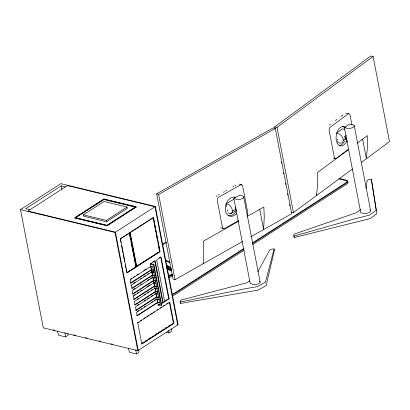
<?xml version="1.0" encoding="UTF-8"?>
<svg xmlns="http://www.w3.org/2000/svg" width="410" height="410" viewBox="0 0 410 410"><rect width="100%" height="100%" fill="white"/><g stroke="black" fill="none" stroke-linecap="round" stroke-linejoin="round"><path stroke-width="0.61" d="M293.693 236.539L293.965 237.277L294.498 237.462L370.22 218.576L376.857 213.677L371.363 179.139L368.856 179.498L367.242 180.297L365.956 188.441M203.145 263.773L203.78 250.838L203.365 241.218L238.323 221.446M257.746 271.876L269.841 249.813L271.661 249.111L274.106 248.952L265.47 282.101L257.413 286.657L244.462 288.876L180.513 301.975L179.975 301.401L181.281 299.987L246.056 283.054L249.818 280.927M226.73 206.737L226.141 203.657L228.759 204.487A5.427 3.034 60.5 0 1 232.383 211.129L231.886 212.974L230.538 213.733L227.919 212.903M345.651 138.59L343.272 140.348L342.611 142.296L340.997 143.228L337.927 142.685L337.686 141.455M275.048 128.817L274.69 126.941L370.737 56.006L373.09 56.421L389.5 141.635L361.241 162.503M274.69 126.941L277.042 127.356L373.09 56.421M329.24 125.06L330.255 124.312M335.339 120.555L336.866 119.428M340.93 116.425L342.965 114.923M336.62 133.086L342.335 128.868L344.789 129.304M344.405 127.771L349.356 124.117L352.631 124.691A4.167 1.778 -10.9 0 1 353.43 127.1A4.167 1.778 -10.9 0 1 347.68 128.35L344.405 127.771L360.779 212.79L364.054 213.364A4.167 1.778 -10.9 0 0 369.451 212.349A4.167 1.778 -10.9 0 0 369.769 209.92M347.593 141.486L345.276 138.867L344.83 136.556L346.378 135.413M348.485 149.301L336.282 158.316A2.603 1.568 -80 0 1 334.293 157.148L329.174 130.559A2.603 1.568 -80 0 1 330.276 127.105L348.069 113.965A2.603 1.568 -80 0 1 350.063 115.133L351.97 125.024M348.946 149.271L317.627 172.4L317.781 182.189L316.571 195.493L316.335 194.258M357.161 143.203L367.432 135.618L367.585 145.412L366.376 158.711L362.568 138.939M291.1 212.154L293.452 212.57L352.513 168.951M360.846 209.366L356.254 212.759L294.288 234.079L293.463 235.494L294.262 235.975L355.48 218.663L369.553 215.106L376.19 210.207L371.363 179.139M171.165 270.41L170.073 269.431L169.294 270.011L167.213 268.242M171.488 270.82L170.37 269.821L170.268 269.288L171.057 268.776L166.322 265.096M20.5 209.607L60.829 183.654L155.359 206.471L178.135 324.715L137.806 350.668L43.27 327.851L20.5 209.607L115.031 232.424L155.359 206.471M65.395 186.893L61.192 185.879L25.702 208.721L29.904 209.735M103.909 198.947L74.651 217.782L107.041 225.597L136.299 206.768L103.909 198.947L104.012 199.48L86.992 210.438M115.154 220.585L107.097 225.772L75.589 218.161L75.486 217.633L103.95 199.311L135.464 206.917L135.566 207.445L129.657 211.247M74.753 218.315L79.54 215.229M80.606 214.548L85.926 211.124M83.353 214.85L104.109 201.489L127.085 207.04L127.341 208.367L106.585 221.728L83.609 216.183L83.353 214.85L106.328 220.395L127.085 207.04M75.486 217.633L106.995 225.239L135.464 206.917M116.23 219.893L128.581 211.939M120.253 238.799L129.032 233.146M129.955 232.557L153.268 217.551L159.818 251.571L136.284 266.526M162.309 244.457L166.071 242.033M162.468 244.965L166.229 242.546M127.623 272.096L136.105 266.833L129.329 232.762L130.4 238.328M136.817 266.182L154.303 254.928M155.359 254.246L159.818 251.571M126.808 272.814L136.105 266.833M135.443 266.679L136.725 266.628L130.17 232.608M152.735 262.016L154.216 261.062M159.172 257.875L160.151 257.244M153.15 266.674L152.756 266.925L150.783 266.454L150.306 263.963L155.149 260.852L163.185 302.595L161.212 303.871M130.324 279.231L131.4 278.539M133.547 277.16L134.623 276.468M136.771 275.084L138.38 274.044M143.756 270.585L146.442 268.858M150.783 266.454L130.221 279.687L130.892 283.141L151.449 269.908L153.422 270.38M150.306 263.963L153.478 264.732L153.878 264.476L161.699 305.096L161.304 305.347L158.127 304.584L157.742 302.59L137.186 315.823L136.745 315.715L157.701 302.231L159.51 302.667M153.817 270.128L151.408 269.544L130.452 283.033L130.892 283.141M133.522 283.295L135.131 282.259M140.507 278.8L141.583 278.108M143.731 276.724L145.34 275.689M147.492 274.305L148.563 273.613M150.716 272.23L151.792 271.538L152.458 274.992L154.867 275.576L154.473 275.827L152.499 275.351L131.943 288.589L131.272 285.129L130.836 285.027M131.272 285.129L151.833 271.897L153.806 272.373M132.04 288.133L152.458 274.992M133.496 289.434L135.105 288.399M140.481 284.94L142.091 283.904M147.467 280.445L149.076 279.405M150.69 278.369L152.3 277.329M155.252 277.565L154.852 277.821L152.884 277.344L132.322 290.577L132.989 294.031L153.55 280.799L155.518 281.275M57.41 331.254L58.64 335.221L65.549 336.892L68.106 335.247L67.963 333.376M155.313 280.876L153.509 280.44L132.553 293.929L132.989 294.031M167.695 265.946A3.29 2.04 57.2 0 1 170.437 268.678L170.632 269.447L169.648 270.098L169.448 269.421A3.593 2.224 57.2 0 0 167.157 266.72M134.008 295.231L135.08 294.539M137.232 293.155L138.303 292.463M140.456 291.079L142.065 290.039M147.441 286.585L150.127 284.853M132.932 295.923L133.373 296.025L153.929 282.792L155.902 283.269M133.599 299.377L154.555 285.888L156.963 286.467L156.569 286.723L154.596 286.247L134.039 299.479L133.373 296.025M137.207 299.295L138.816 298.255M144.192 294.795L145.263 294.103M147.415 292.719L149.025 291.684M151.177 290.3L152.248 289.609M157.348 288.461L156.953 288.717L154.98 288.24L134.418 301.473L135.09 304.927L155.646 291.694L157.619 292.171M157.409 291.771L155.605 291.336L134.649 304.825L135.09 304.927M137.181 305.43L138.79 304.394M144.166 300.935L145.775 299.9M147.39 298.859L148.999 297.824M151.152 296.44L152.761 295.4M154.375 294.365L155.984 293.329L156.656 296.784L159.059 297.363L158.665 297.619L156.697 297.142L136.135 310.375L135.7 310.267L156.656 296.784M157.999 294.165L156.031 293.688L135.469 306.921L136.135 310.375M137.155 311.569L138.764 310.534M140.917 309.15L141.988 308.458M144.141 307.075L145.75 306.039M151.126 302.58L152.735 301.54M154.35 300.504L155.959 299.464M159.444 299.356L159.049 299.613L157.076 299.136L136.52 312.369L137.186 315.823M243.909 248.45L174.05 293.411A3.572 1.527 -10.9 0 1 172.164 294.185M252.504 242.915L346.004 182.737A3.572 1.527 -10.9 0 0 345.753 180.59L338.973 178.955M243.525 249.311L174.727 293.591A4.489 1.917 -10.9 0 1 172.354 294.564M252.124 243.776L346.716 182.891A4.489 1.917 -10.9 0 0 346.399 180.19L338.998 178.406M158.127 304.584L158.521 304.328L158.742 305.46L159.731 304.825M158.306 305.353L159.29 304.717M160.771 303.764L162.749 302.493L154.708 260.745M164.764 301.196L168.679 298.675L160.643 256.926M244.263 250.028L174.932 294.657A4.489 1.917 -10.9 0 1 172.559 295.625M252.862 244.493L346.921 183.957A4.489 1.917 -10.9 0 0 347.475 181.594M163.185 302.595L169.12 298.782L161.079 257.034L156.676 259.868L164.712 301.616L163.185 302.595L162.309 302.385M137.294 322.706L138.36 322.019M140.497 320.646L141.563 319.959M143.7 318.585L145.304 317.55M146.903 316.52L148.507 315.49M150.111 314.46L152.248 313.081M153.314 312.394L154.38 311.708M157.05 309.991L158.122 309.304M160.259 307.925L161.325 307.239M163.462 305.865L164.528 305.178M166.665 303.8L168.269 302.77M142.014 343.17L143.618 342.14M145.217 341.11L146.288 340.423M148.425 339.049L150.562 337.671M152.161 336.641L153.232 335.954M155.364 334.58L157.507 333.202M158.573 332.515L159.639 331.828M161.776 330.455L163.38 329.425M164.979 328.389L166.583 327.359M168.187 326.329L170.324 324.956M141.922 343.621L173.43 323.341L169.335 302.083M173.871 323.449L141.824 344.072L137.729 322.813L169.776 302.19L173.871 323.449L172.994 323.234M128.279 348.362L129.509 352.328L136.417 353.994L138.97 352.349L138.78 349.858M166.147 332.31L169.022 333.007L171.58 331.362L171.39 328.866M242.541 241.495L175.06 279.651L173.056 279.015L156.646 193.802L273.291 127.838L275.3 128.479L291.71 213.692L250.864 236.785M156.646 193.802L158.649 194.437L275.3 128.479M216.101 196.385L217.213 195.754M218.32 195.129L219.427 194.504M223.306 192.31L224.413 191.68M225.526 191.055L226.633 190.43M232.726 186.98L233.838 186.355M234.945 185.73L236.052 185.1M233.854 198.455L239.865 195.058L242.664 195.944A4.167 1.778 -10.9 0 1 242.448 198.532A4.167 1.778 -10.9 0 1 236.647 199.342L233.854 198.455L250.223 283.474L253.021 284.361A4.167 1.778 -10.9 0 0 258.402 283.761A4.167 1.778 -10.9 0 0 259.653 281.245M226.674 203.35L233.654 199.403M232.383 211.129L236.145 209.003M230.538 213.733L236.447 210.391M238.584 220.59L224.731 228.421A2.603 1.85 -72.4 0 1 222.41 227.176L217.29 200.587A2.603 1.85 -72.4 0 1 218.725 197.215L240.337 184.992A2.603 1.85 -72.4 0 1 242.658 186.242L247.778 212.826A2.603 1.85 -72.4 0 1 247.03 215.619M247.199 216.429L263.845 207.014L264.26 216.634L263.625 229.569L259.699 209.177M168.894 276.017L169.637 275.751A38.637 15.242 -8.7 0 0 172.41 274.572M168.946 275.51L169.555 275.32M168.505 276.34L170.088 275.848A38.637 15.242 -8.7 0 0 171.964 275.064M180.174 302.775L180.723 303.369L258.08 290.121L266.136 285.565L274.403 250.397L274.106 248.952M345.625 113.16L348.695 113.703M336.144 133.44L339.213 133.983A5.427 3.654 53.6 0 1 343.272 140.348M333.202 158.142L335.657 158.578M104.622 199.629L136.402 207.296M150.701 263.712L153.878 264.476M152.392 271.681L154.201 272.122M168.238 298.567L169.12 298.782M157.742 302.59L159.715 303.067L152.756 266.925M160.638 304.84L161.699 305.096M53.136 329.886L54.996 330.332M73.626 334.832L75.486 335.277M85.423 337.676L87.284 338.127M99.082 340.976L100.942 341.422M110.879 343.821L112.74 344.272M239.173 184.085L241.792 184.92M220.652 227.668L223.276 228.498M165.876 260.242L169.842 262.159M165.496 260.545L169.924 262.841M167.116 268.294L169.171 269.975L169.053 269.565A3.29 2.04 57.2 0 0 166.952 267.089M166.916 268.422L168.94 270.077M169.781 268.14L170.857 269.042M170.268 269.288L171.385 270.292M171.267 270.943L170.073 269.431M344.83 136.556L346.763 138.739M235.822 207.937L235.145 207.009L235.586 209.32L236.268 210.253M170.632 269.447L170.437 268.786A3.593 2.224 57.2 0 0 166.788 265.752M354.225 125.639L370.594 210.653M337.215 138.99L337.45 140.22M277.042 127.356L293.452 212.57M281.444 162.027L281.685 163.282M283.494 172.682L283.74 173.932M285.55 183.332L285.79 184.587M287.6 193.981L287.84 195.237M289.65 204.636L289.89 205.887M243.755 197.066L260.13 282.085M227.324 209.823L227.56 211.053M158.649 194.437L175.06 279.651M171.057 268.776L171.16 269.314M177.735 324.966L154.965 206.722L67.419 185.592L27.88 211.042L115.43 232.173L138.201 350.417M153.166 218.115L153.765 221.21M154.001 222.445L155.79 231.722M156.025 232.962L157.455 240.383M158.05 243.478L159.48 250.899M153.478 264.732L161.304 305.347M151.464 269.836L150.742 266.09L151.408 269.544M151.792 271.538L152.546 275.443M152.879 277.196L153.607 280.968M154.703 286.672L153.888 282.434L154.555 285.888M155.984 293.329L156.743 297.255M152.95 277.56L153.509 280.44M155.605 291.336L154.939 287.882L156.031 293.688M157.148 299.351L157.701 302.231L156.697 297.142M130.19 233.792L130.785 236.883M131.026 238.123L131.979 243.068M132.215 244.309L132.456 245.544M132.691 246.784L133.645 251.73M133.885 252.97L134.48 256.06M134.716 257.296L135.315 260.391M135.551 261.626L136.504 266.577M129.765 232.87L136.32 266.889M130.995 241.423L132.425 248.844M132.666 250.079L133.26 253.175M133.501 254.41L134.096 257.5M134.331 258.741L135.29 263.686M135.525 264.927L135.766 266.162M120.376 239.419L120.97 242.51M121.565 245.605L122.995 253.026M123.236 254.261L124.666 261.683M125.26 264.778L125.855 267.868M126.095 269.103L126.69 272.199M115.031 232.424L137.806 350.668M106.328 220.395L106.585 221.728M106.995 225.239L107.097 225.772M61.192 185.879L61.92 189.656M151.449 269.908L151.833 271.897M152.499 275.351L152.884 277.344M153.55 280.799L153.929 282.792M154.596 286.247L154.98 288.24M294.262 235.975L294.498 237.462M180.513 301.975L180.723 303.369M168.674 330.614L169.022 333.007M135.802 349.812L136.417 353.994M64.939 332.705L65.549 336.892M346.798 141.142A9.896 5.96 -80 0 1 338.332 144.735A9.896 5.96 -80 0 1 337.286 131.738A9.896 5.96 -80 0 1 345.681 127.233M342.514 126.218A9.896 5.96 -80 0 1 344.42 127.679M344.754 140.779A9.896 5.96 -80 0 1 338.967 145.576M168.577 277.601A4.172 1.783 -10.9 0 0 169.863 277.155A37.71 16.118 -10.9 0 0 173.005 275.669M172.19 274.275A20.987 10.783 -4.2 0 1 168.459 275.535L168.346 275.966A19.921 11.301 0.9 0 0 172.01 274.89M236.754 213.364A9.896 7.031 -72.4 0 1 227.294 214.702A9.896 7.031 -72.4 0 1 226.617 202.637A9.896 7.031 -72.4 0 1 235.858 197.394M234.643 197.087A9.896 7.031 -72.4 0 1 235.627 197.769M236.027 211.437A9.896 7.031 -72.4 0 1 228.319 215.721M153.504 217.592L120.473 238.851L127.028 272.87L160.059 251.612L153.504 217.592"/></g></svg>
